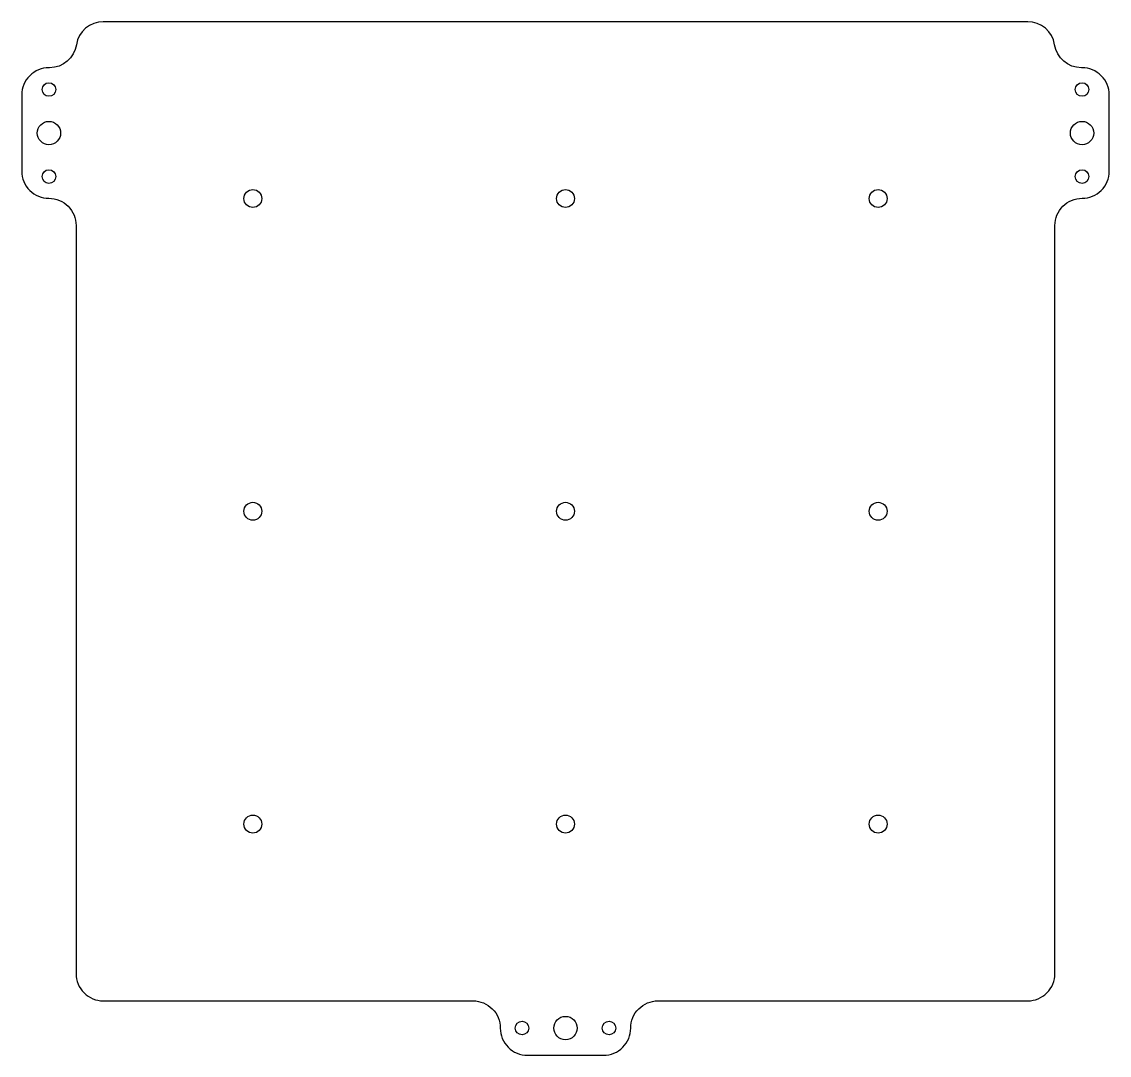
# Model space of a CAD drawing. Header units: millimetres. Extents: x -100 to 100, y -100 to 90.
import ezdxf

# ---------------------------------------------------------------- set-up
doc = ezdxf.new("R2010")
doc.units = ezdxf.units.MM
doc.layers.get('0').update_dxf_attribs({"linetype": 'CONTINUOUS'})

msp = doc.modelspace()

# ---------------------------------------------------------------- linework, layer by layer
msp.add_lwpolyline([(95, 57.54, 0.414214), (100, 62.54), (100, 76.54, 0.414214), (95, 81.54), (94.88, 81.54, -0.369481), (89.94, 85.77, 0.369481), (85, 90), (-85, 90, 0.369481), (-89.94, 85.77, -0.369481), (-94.88, 81.54), (-95, 81.54, 0.414214), (-100, 76.54), (-100, 62.54, 0.414214), (-95, 57.54, -0.414214), (-90, 52.54), (-90, -85, 0.414214), (-85, -90), (-17, -90, -0.414214), (-12, -95, 0.414214), (-7, -100), (7, -100, 0.414214), (12, -95, -0.414214), (17, -90), (85, -90, 0.414214), (90, -85), (90, 52.54, -0.414214)], format="xyb", close=True)
for centre, radius in [((-95, 77.54), 1.25), ((95, 77.54), 1.25), ((-95, 69.54), 2.15), ((95, 69.54), 2.15), ((-95, 61.54), 1.25), ((95, 61.54), 1.25), ((-57.5, 57.5), 1.65), ((0, 57.5), 1.65), ((57.5, 57.5), 1.65), ((-57.5, 0), 1.65), ((0, 0), 1.65), ((57.5, 0), 1.65), ((-57.5, -57.5), 1.65), ((0, -57.5), 1.65), ((57.5, -57.5), 1.65), ((-8, -95), 1.25), ((0, -95), 2.15), ((8, -95), 1.25)]:
    msp.add_circle(centre, radius)

doc.saveas('drawing.dxf')
